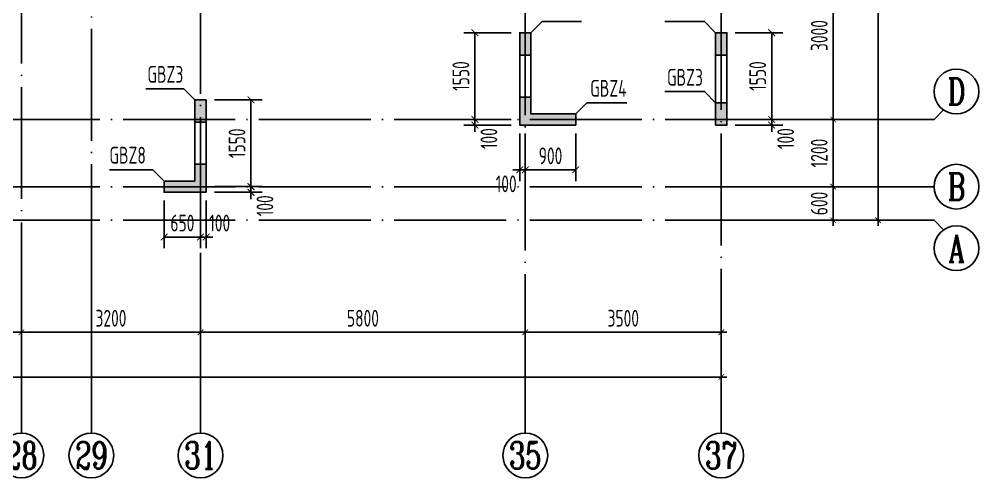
# Model space of a CAD drawing. Extents: x -812054 to 22247, y -644080 to 1003627.
# Drawn here: x -443323 to -426183, y -365126 to -356935 of the extents above; entities that cross this region are included whole.
import ezdxf
from ezdxf.enums import TextEntityAlignment as Align

# ---------------------------------------------------------------- set-up
doc = ezdxf.new("R2010")
doc.units = 0
doc.header["$LTSCALE"] = 1000
doc.linetypes.add('DOTE', pattern=[2.42, 2, -0.2, 0.02, -0.2])
doc.layers.get('0').update_dxf_attribs({"linetype": 'CONTINUOUS'})
doc.layers.get('DEFPOINTS').update_dxf_attribs({"linetype": 'CONTINUOUS'})
for name, color, linetype in [('A-AXIS', 1, 'CONTINUOUS'), ('A-DOTE', 10, 'DOTE'), ('AXIS_NUM', 7, 'CONTINUOUS'), ('S-Q墙实线', 6, 'CONTINUOUS'), ('S-Q墙标注', 3, 'CONTINUOUS'), ('S-X详图填充', 252, 'CONTINUOUS'), ('S-X详图实线', 4, 'CONTINUOUS'), ('S-Y一般标注', 3, 'CONTINUOUS'), ('S-Z柱编号', 6, 'CONTINUOUS')]:
    doc.layers.add(name, color=color, linetype=linetype)
doc.styles.add('TSSD_Axis', font='complex.shx', dxfattribs={"width": 0.7, "bigfont": 'hztxt.shx'})
doc.styles.add('TSSD_DIMENSION', font='Tssdeng.shx', dxfattribs={"width": 0.7, "bigfont": 'tssdchn.shx'})
doc.styles.add('TSSD_REIN', font='tssdeng.shx', dxfattribs={"width": 0.7, "height": 300, "bigfont": 'tssdchn.shx'})
doc.styles.add('结构文字', font='zstxt.shx', dxfattribs={"width": 0.7, "bigfont": 'zshz.shx'})
doc.dimstyles.new('STRUCK', dxfattribs={"dimtxt": 400, "dimasz": 121, "dimexe": 200, "dimexo": 150, "dimgap": 115, "dimtad": 1, "dimdec": 0, "dimdsep": 46, "dimtxsty": '结构文字', "dimblk": 'ARCHTICK', "dimcen": 400, "dimclrd": 3, "dimclre": 3, "dimclrt": 7, "dimadec": 0, "dimazin": 0, "dimtfac": 1, "dimtdec": 0, "dimtix": 1, "dimtmove": 2, "dimatfit": 3, "dimldrblk": '_DIMX', "dimfxl": 1, "dimtolj": 1, "dimtzin": 0, "dimarcsym": 0})
doc.dimstyles.new('TSSD_100_100', dxfattribs={"dimtxt": 300, "dimasz": 100, "dimexe": 100, "dimexo": 250, "dimgap": 100, "dimtad": 1, "dimdec": 0, "dimzin": 0, "dimdsep": 46, "dimtxsty": 'TSSD_DIMENSION', "dimblk": 'ARCHTICK', "dimcen": 0, "dimdle": 100, "dimclrt": 7, "dimadec": 0, "dimazin": 0, "dimtfac": 1, "dimtdec": 0, "dimtix": 1, "dimtmove": 2, "dimatfit": 3, "dimldrblk": 'ARCHTICK', "dimfxl": 1, "dimtolj": 1, "dimtzin": 0, "dimarcsym": 0})

# ---------------------------------------------------------------- blocks, each defined once
blk = doc.blocks.new('_ArchTick')
at = {"color": 0, "linetype": 'ByBlock', "const_width": 0.15}
blk.add_lwpolyline([(-0.5, -0.5), (0.5, 0.5)], dxfattribs=at)
blk = doc.blocks.new('*D179')
at = {"layer": 'DEFPOINTS', "color": 0, "transparency": 16777216}
for p in [(42100, 3600), (45300, 3600), (45300, 2600)]:
    blk.add_point(p, dxfattribs=at)
at = {"layer": 'S-Y一般标注', "color": 0, "lineweight": -2, "transparency": 16777216}
for p, q in [((42100, 3350), (42100, 2500)), ((45300, 3350), (45300, 2500)), ((42000, 2600), (45400, 2600))]:
    blk.add_line(p, q, dxfattribs=at)
at = {"layer": 'S-Y一般标注', "color": 0, "lineweight": -2, "transparency": 16777216, "xscale": 100, "yscale": 100, "zscale": 100, "rotation": 180}
blk.add_blockref('_ArchTick', (42100, 2600), dxfattribs=at)
at = {"layer": 'S-Y一般标注', "color": 0, "lineweight": -2, "transparency": 16777216, "xscale": 100, "yscale": 100, "zscale": 100}
blk.add_blockref('_ArchTick', (45300, 2600), dxfattribs=at)
at = {"layer": 'S-Y一般标注', "color": 7, "transparency": 16777216, "insert": (43700, 2850), "char_height": 300, "attachment_point": 5, "style": 'TSSD_DIMENSION'}
blk.add_mtext('\\A1;3200', dxfattribs=at)
blk = doc.blocks.new('ts_axno')
at = {"color": 0, "linetype": 'ByBlock', "lineweight": -2}
blk.add_circle((0, 0), 0.5, dxfattribs=at)
at = {"color": 0, "linetype": 'ByBlock', "lineweight": -2, "style": 'TSSD_Axis', "width": 0.7}
blk.add_attdef('A', text='', height=0.6, dxfattribs=at).set_placement((0, 0), align=Align.MIDDLE_CENTER)
blk = doc.blocks.new('*D180')
at = {"layer": 'DEFPOINTS', "color": 0, "transparency": 16777216}
for p in [(45300, 3600), (51100, 3600), (51100, 2600)]:
    blk.add_point(p, dxfattribs=at)
at = {"layer": 'S-Y一般标注', "color": 0, "lineweight": -2, "transparency": 16777216}
for p, q in [((45300, 3350), (45300, 2500)), ((51100, 3350), (51100, 2500)), ((45200, 2600), (51200, 2600))]:
    blk.add_line(p, q, dxfattribs=at)
at = {"layer": 'S-Y一般标注', "color": 0, "lineweight": -2, "transparency": 16777216, "xscale": 100, "yscale": 100, "zscale": 100, "rotation": 180}
blk.add_blockref('_ArchTick', (45300, 2600), dxfattribs=at)
at = {"layer": 'S-Y一般标注', "color": 0, "lineweight": -2, "transparency": 16777216, "xscale": 100, "yscale": 100, "zscale": 100}
blk.add_blockref('_ArchTick', (51100, 2600), dxfattribs=at)
at = {"layer": 'S-Y一般标注', "color": 7, "transparency": 16777216, "insert": (48200, 2850), "char_height": 300, "attachment_point": 5, "style": 'TSSD_DIMENSION'}
blk.add_mtext('\\A1;5800', dxfattribs=at)
blk = doc.blocks.new('*D181')
at = {"layer": 'DEFPOINTS', "color": 0, "transparency": 16777216}
for p in [(51100, 3600), (54600, 3600), (54600, 2600)]:
    blk.add_point(p, dxfattribs=at)
at = {"layer": 'S-Y一般标注', "color": 0, "lineweight": -2, "transparency": 16777216}
for p, q in [((51100, 3350), (51100, 2500)), ((54600, 3350), (54600, 2500)), ((51000, 2600), (54700, 2600))]:
    blk.add_line(p, q, dxfattribs=at)
at = {"layer": 'S-Y一般标注', "color": 0, "lineweight": -2, "transparency": 16777216, "xscale": 100, "yscale": 100, "zscale": 100, "rotation": 180}
blk.add_blockref('_ArchTick', (51100, 2600), dxfattribs=at)
at = {"layer": 'S-Y一般标注', "color": 0, "lineweight": -2, "transparency": 16777216, "xscale": 100, "yscale": 100, "zscale": 100}
blk.add_blockref('_ArchTick', (54600, 2600), dxfattribs=at)
at = {"layer": 'S-Y一般标注', "color": 7, "transparency": 16777216, "insert": (52850, 2850), "char_height": 300, "attachment_point": 5, "style": 'TSSD_DIMENSION'}
blk.add_mtext('\\A1;3500', dxfattribs=at)
blk = doc.blocks.new('*D182')
at = {"layer": 'DEFPOINTS', "color": 0, "transparency": 16777216}
for p in [(4600, 3600), (54600, 3600), (54600, 1800)]:
    blk.add_point(p, dxfattribs=at)
at = {"layer": 'S-Y一般标注', "color": 0, "lineweight": -2, "transparency": 16777216}
for p, q in [((4600, 3350), (4600, 1700)), ((54600, 3350), (54600, 1700)), ((4500, 1800), (54700, 1800))]:
    blk.add_line(p, q, dxfattribs=at)
at = {"layer": 'S-Y一般标注', "color": 0, "lineweight": -2, "transparency": 16777216, "xscale": 100, "yscale": 100, "zscale": 100, "rotation": 180}
blk.add_blockref('_ArchTick', (4600, 1800), dxfattribs=at)
at = {"layer": 'S-Y一般标注', "color": 0, "lineweight": -2, "transparency": 16777216, "xscale": 100, "yscale": 100, "zscale": 100}
blk.add_blockref('_ArchTick', (54600, 1800), dxfattribs=at)
at = {"layer": 'S-Y一般标注', "color": 7, "transparency": 16777216, "insert": (29600, 2050), "char_height": 300, "attachment_point": 5, "style": 'TSSD_DIMENSION'}
blk.add_mtext('\\A1;50000', dxfattribs=at)
blk = doc.blocks.new('*D186')
at = {"layer": 'DEFPOINTS', "color": 0, "transparency": 16777216}
for p in [(38900, 3600), (42100, 3600), (42100, 2600)]:
    blk.add_point(p, dxfattribs=at)
at = {"layer": 'S-Y一般标注', "color": 0, "lineweight": -2, "transparency": 16777216}
for p, q in [((38900, 3350), (38900, 2500)), ((42100, 3350), (42100, 2500)), ((38800, 2600), (42200, 2600))]:
    blk.add_line(p, q, dxfattribs=at)
at = {"layer": 'S-Y一般标注', "color": 0, "lineweight": -2, "transparency": 16777216, "xscale": 100, "yscale": 100, "zscale": 100, "rotation": 180}
blk.add_blockref('_ArchTick', (38900, 2600), dxfattribs=at)
at = {"layer": 'S-Y一般标注', "color": 0, "lineweight": -2, "transparency": 16777216, "xscale": 100, "yscale": 100, "zscale": 100}
blk.add_blockref('_ArchTick', (42100, 2600), dxfattribs=at)
at = {"layer": 'S-Y一般标注', "color": 7, "transparency": 16777216, "insert": (40500, 2850), "char_height": 300, "attachment_point": 5, "style": 'TSSD_DIMENSION'}
blk.add_mtext('\\A1;3200', dxfattribs=at)
blk = doc.blocks.new('*D187')
at = {"layer": 'DEFPOINTS', "color": 0, "transparency": 16777216}
for p in [(55600, 5200), (56600, 5200), (55600, 4600)]:
    blk.add_point(p, dxfattribs=at)
at = {"layer": 'S-Y一般标注', "color": 0, "lineweight": -2, "transparency": 16777216}
for p, q in [((55850, 5200), (56700, 5200)), ((56600, 5200), (56600, 5300)), ((56600, 4600), (56600, 5200)), ((55850, 4600), (56700, 4600)), ((56600, 4600), (56600, 4500))]:
    blk.add_line(p, q, dxfattribs=at)
at = {"layer": 'S-Y一般标注', "color": 0, "lineweight": -2, "transparency": 16777216, "xscale": 100, "yscale": 100, "zscale": 100}
for p, rotation in [((56600, 5200), 270), ((56600, 4600), 90)]:
    blk.add_blockref('_ArchTick', p, dxfattribs=dict(at, rotation=rotation))
at = {"layer": 'S-Y一般标注', "color": 7, "transparency": 16777216, "insert": (56350, 4900), "char_height": 300, "attachment_point": 5, "rotation": 90, "style": 'TSSD_DIMENSION'}
blk.add_mtext('\\A1;600', dxfattribs=at)
blk = doc.blocks.new('*D193')
at = {"layer": 'DEFPOINTS', "color": 0, "transparency": 16777216}
for p in [(55600, 17150), (57400, 17150), (55600, 4600)]:
    blk.add_point(p, dxfattribs=at)
at = {"layer": 'S-Y一般标注', "color": 0, "lineweight": -2, "transparency": 16777216}
for p, q in [((55850, 17150), (57500, 17150)), ((57400, 4500), (57400, 17250)), ((55850, 4600), (57500, 4600))]:
    blk.add_line(p, q, dxfattribs=at)
at = {"layer": 'S-Y一般标注', "color": 0, "lineweight": -2, "transparency": 16777216, "xscale": 100, "yscale": 100, "zscale": 100}
for p, rotation in [((57400, 17150), 90), ((57400, 4600), 270)]:
    blk.add_blockref('_ArchTick', p, dxfattribs=dict(at, rotation=rotation))
at = {"layer": 'S-Y一般标注', "color": 7, "transparency": 16777216, "insert": (57150, 10875), "char_height": 300, "attachment_point": 5, "rotation": 90, "style": 'TSSD_DIMENSION'}
blk.add_mtext('\\A1;12550', dxfattribs=at)
blk = doc.blocks.new('*D195')
at = {"layer": 'DEFPOINTS', "color": 0, "transparency": 16777216}
for p in [(55600, 6400), (56600, 6400), (55600, 5200)]:
    blk.add_point(p, dxfattribs=at)
at = {"layer": 'S-Y一般标注', "color": 0, "lineweight": -2, "transparency": 16777216}
for p, q in [((55850, 6400), (56700, 6400)), ((56600, 5100), (56600, 6500)), ((55850, 5200), (56700, 5200))]:
    blk.add_line(p, q, dxfattribs=at)
at = {"layer": 'S-Y一般标注', "color": 0, "lineweight": -2, "transparency": 16777216, "xscale": 100, "yscale": 100, "zscale": 100}
for p, rotation in [((56600, 6400), 90), ((56600, 5200), 270)]:
    blk.add_blockref('_ArchTick', p, dxfattribs=dict(at, rotation=rotation))
at = {"layer": 'S-Y一般标注', "color": 7, "transparency": 16777216, "insert": (56350, 5800), "char_height": 300, "attachment_point": 5, "rotation": 90, "style": 'TSSD_DIMENSION'}
blk.add_mtext('\\A1;1200', dxfattribs=at)
blk = doc.blocks.new('*D196')
at = {"layer": 'DEFPOINTS', "color": 0, "transparency": 16777216}
for p in [(55600, 9400), (56600, 9400), (55600, 6400)]:
    blk.add_point(p, dxfattribs=at)
at = {"layer": 'S-Y一般标注', "color": 0, "lineweight": -2, "transparency": 16777216}
for p, q in [((56600, 6300), (56600, 9500)), ((55850, 9400), (56700, 9400)), ((55850, 6400), (56700, 6400))]:
    blk.add_line(p, q, dxfattribs=at)
at = {"layer": 'S-Y一般标注', "color": 0, "lineweight": -2, "transparency": 16777216, "xscale": 100, "yscale": 100, "zscale": 100}
for p, rotation in [((56600, 9400), 90), ((56600, 6400), 270)]:
    blk.add_blockref('_ArchTick', p, dxfattribs=dict(at, rotation=rotation))
at = {"layer": 'S-Y一般标注', "color": 7, "transparency": 16777216, "insert": (56350, 7900), "char_height": 300, "attachment_point": 5, "rotation": 90, "style": 'TSSD_DIMENSION'}
blk.add_mtext('\\A1;3000', dxfattribs=at)
blk = doc.blocks.new('*D2086')
at = {"layer": 'DEFPOINTS', "color": 0, "transparency": 16777216}
for p in [(-430683, -358726), (-430683, -358826), (-429883, -358726)]:
    blk.add_point(p, dxfattribs=at)
at = {"layer": 'S-Q墙标注', "color": 3, "lineweight": -2, "transparency": 16777216}
for p, q in [((-429883, -358726), (-429883, -358605)), ((-430533, -358726), (-429683, -358726)), ((-430533, -358826), (-429683, -358826)), ((-429883, -358826), (-429883, -358726)), ((-429883, -358826), (-429883, -358947))]:
    blk.add_line(p, q, dxfattribs=at)
at = {"layer": 'S-Q墙标注', "color": 3, "lineweight": -2, "transparency": 16777216, "xscale": 121, "yscale": 121, "zscale": 121}
for p, rotation in [((-429883, -358726), 270), ((-429883, -358826), 90)]:
    blk.add_blockref('_ArchTick', p, dxfattribs=dict(at, rotation=rotation))
at = {"layer": 'S-Q墙标注', "color": 7, "transparency": 16777216, "insert": (-429633, -359068), "char_height": 300, "attachment_point": 5, "rotation": 90, "style": 'TSSD_REIN'}
blk.add_mtext('\\A1;100', dxfattribs=at)
blk = doc.blocks.new('_DIMX')
blk.add_line((-150, 0), (150, 0))
at = {"const_width": 50}
blk.add_lwpolyline([(-70, -70), (70, 70)], dxfattribs=at)
blk = doc.blocks.new('*D2087')
at = {"layer": 'DEFPOINTS', "color": 0, "transparency": 16777216}
for p in [(-430683, -357176), (-429883, -357176), (-430683, -358726)]:
    blk.add_point(p, dxfattribs=at)
at = {"layer": 'S-Q墙标注', "color": 3, "lineweight": -2, "transparency": 16777216}
for p, q in [((-430533, -357176), (-429683, -357176)), ((-429883, -358726), (-429883, -357176)), ((-430533, -358726), (-429683, -358726))]:
    blk.add_line(p, q, dxfattribs=at)
at = {"layer": 'S-Q墙标注', "color": 3, "lineweight": -2, "transparency": 16777216, "xscale": 121, "yscale": 121, "zscale": 121}
for p, rotation in [((-429883, -357176), 90), ((-429883, -358726), 270)]:
    blk.add_blockref('_ArchTick', p, dxfattribs=dict(at, rotation=rotation))
at = {"layer": 'S-Q墙标注', "color": 7, "transparency": 16777216, "insert": (-430133, -357951), "char_height": 300, "attachment_point": 5, "rotation": 90, "style": 'TSSD_REIN'}
blk.add_mtext('\\A1;1550', dxfattribs=at)
blk = doc.blocks.new('*D2090')
at = {"layer": 'DEFPOINTS', "color": 0, "transparency": 16777216}
for p in [(-435183, -358726), (-434383, -358726), (-434383, -358826)]:
    blk.add_point(p, dxfattribs=at)
at = {"layer": 'S-Q墙标注', "color": 3, "lineweight": -2, "transparency": 16777216}
for p, q in [((-435183, -358726), (-435183, -358605)), ((-434533, -358726), (-435383, -358726)), ((-434533, -358826), (-435383, -358826)), ((-435183, -358826), (-435183, -358726)), ((-435183, -358826), (-435183, -358947))]:
    blk.add_line(p, q, dxfattribs=at)
at = {"layer": 'S-Q墙标注', "color": 3, "lineweight": -2, "transparency": 16777216, "xscale": 121, "yscale": 121, "zscale": 121}
for p, rotation in [((-435183, -358726), 270), ((-435183, -358826), 90)]:
    blk.add_blockref('_ArchTick', p, dxfattribs=dict(at, rotation=rotation))
at = {"layer": 'S-Q墙标注', "color": 7, "transparency": 16777216, "insert": (-434933, -359068), "char_height": 300, "attachment_point": 5, "rotation": 90, "style": 'TSSD_REIN'}
blk.add_mtext('\\A1;100', dxfattribs=at)
blk = doc.blocks.new('*D2091')
at = {"layer": 'DEFPOINTS', "color": 0, "transparency": 16777216}
for p in [(-435183, -357176), (-434383, -357176), (-434383, -358726)]:
    blk.add_point(p, dxfattribs=at)
at = {"layer": 'S-Q墙标注', "color": 3, "lineweight": -2, "transparency": 16777216}
for p, q in [((-434533, -357176), (-435383, -357176)), ((-435183, -358726), (-435183, -357176)), ((-434533, -358726), (-435383, -358726))]:
    blk.add_line(p, q, dxfattribs=at)
at = {"layer": 'S-Q墙标注', "color": 3, "lineweight": -2, "transparency": 16777216, "xscale": 121, "yscale": 121, "zscale": 121}
for p, rotation in [((-435183, -357176), 90), ((-435183, -358726), 270)]:
    blk.add_blockref('_ArchTick', p, dxfattribs=dict(at, rotation=rotation))
at = {"layer": 'S-Q墙标注', "color": 7, "transparency": 16777216, "insert": (-435433, -357951), "char_height": 300, "attachment_point": 5, "rotation": 90, "style": 'TSSD_REIN'}
blk.add_mtext('\\A1;1550', dxfattribs=at)
blk = doc.blocks.new('*D2092')
at = {"layer": 'DEFPOINTS', "color": 0, "transparency": 16777216}
for p in [(-434283, -358826), (-433383, -358826), (-434283, -359626)]:
    blk.add_point(p, dxfattribs=at)
at = {"layer": 'S-Q墙标注', "color": 3, "lineweight": -2, "transparency": 16777216}
for p, q in [((-434283, -358976), (-434283, -359826)), ((-433383, -358976), (-433383, -359826)), ((-433383, -359626), (-434283, -359626))]:
    blk.add_line(p, q, dxfattribs=at)
at = {"layer": 'S-Q墙标注', "color": 3, "lineweight": -2, "transparency": 16777216, "xscale": 121, "yscale": 121, "zscale": 121, "rotation": 180}
blk.add_blockref('_ArchTick', (-434283, -359626), dxfattribs=at)
at = {"layer": 'S-Q墙标注', "color": 3, "lineweight": -2, "transparency": 16777216, "xscale": 121, "yscale": 121, "zscale": 121}
blk.add_blockref('_ArchTick', (-433383, -359626), dxfattribs=at)
at = {"layer": 'S-Q墙标注', "color": 7, "transparency": 16777216, "insert": (-433833, -359376), "char_height": 300, "attachment_point": 5, "style": 'TSSD_REIN'}
blk.add_mtext('\\A1;900', dxfattribs=at)
blk = doc.blocks.new('*D2093')
at = {"layer": 'DEFPOINTS', "color": 0, "transparency": 16777216}
for p in [(-434383, -358826), (-434283, -358826), (-434383, -359626)]:
    blk.add_point(p, dxfattribs=at)
at = {"layer": 'S-Q墙标注', "color": 3, "lineweight": -2, "transparency": 16777216}
for p, q in [((-434383, -358976), (-434383, -359826)), ((-434283, -358976), (-434283, -359826)), ((-434383, -359626), (-434504, -359626)), ((-434283, -359626), (-434383, -359626)), ((-434283, -359626), (-434162, -359626))]:
    blk.add_line(p, q, dxfattribs=at)
at = {"layer": 'S-Q墙标注', "color": 3, "lineweight": -2, "transparency": 16777216, "xscale": 121, "yscale": 121, "zscale": 121}
blk.add_blockref('_ArchTick', (-434383, -359626), dxfattribs=at)
at = {"layer": 'S-Q墙标注', "color": 3, "lineweight": -2, "transparency": 16777216, "xscale": 121, "yscale": 121, "zscale": 121, "rotation": 180}
blk.add_blockref('_ArchTick', (-434283, -359626), dxfattribs=at)
at = {"layer": 'S-Q墙标注', "color": 7, "transparency": 16777216, "insert": (-434625, -359876), "char_height": 300, "attachment_point": 5, "style": 'TSSD_REIN'}
blk.add_mtext('\\A1;100', dxfattribs=at)
blk = doc.blocks.new('*D2094')
at = {"layer": 'DEFPOINTS', "color": 0, "transparency": 16777216}
for p in [(-439983, -359926), (-439983, -360026), (-439183, -359926)]:
    blk.add_point(p, dxfattribs=at)
at = {"layer": 'S-Q墙标注', "color": 3, "lineweight": -2, "transparency": 16777216}
for p, q in [((-439183, -359926), (-439183, -359805)), ((-439833, -359926), (-438983, -359926)), ((-439833, -360026), (-438983, -360026)), ((-439183, -360026), (-439183, -359926)), ((-439183, -360026), (-439183, -360147))]:
    blk.add_line(p, q, dxfattribs=at)
at = {"layer": 'S-Q墙标注', "color": 3, "lineweight": -2, "transparency": 16777216, "xscale": 121, "yscale": 121, "zscale": 121}
for p, rotation in [((-439183, -359926), 270), ((-439183, -360026), 90)]:
    blk.add_blockref('_ArchTick', p, dxfattribs=dict(at, rotation=rotation))
at = {"layer": 'S-Q墙标注', "color": 7, "transparency": 16777216, "insert": (-438933, -360268), "char_height": 300, "attachment_point": 5, "rotation": 90, "style": 'TSSD_REIN'}
blk.add_mtext('\\A1;100', dxfattribs=at)
blk = doc.blocks.new('*D2095')
at = {"layer": 'DEFPOINTS', "color": 0, "transparency": 16777216}
for p in [(-439983, -358376), (-439183, -358376), (-439983, -359926)]:
    blk.add_point(p, dxfattribs=at)
at = {"layer": 'S-Q墙标注', "color": 3, "lineweight": -2, "transparency": 16777216}
for p, q in [((-439833, -358376), (-438983, -358376)), ((-439183, -359926), (-439183, -358376)), ((-439833, -359926), (-438983, -359926))]:
    blk.add_line(p, q, dxfattribs=at)
at = {"layer": 'S-Q墙标注', "color": 3, "lineweight": -2, "transparency": 16777216, "xscale": 121, "yscale": 121, "zscale": 121}
for p, rotation in [((-439183, -358376), 90), ((-439183, -359926), 270)]:
    blk.add_blockref('_ArchTick', p, dxfattribs=dict(at, rotation=rotation))
at = {"layer": 'S-Q墙标注', "color": 7, "transparency": 16777216, "insert": (-439433, -359151), "char_height": 300, "attachment_point": 5, "rotation": 90, "style": 'TSSD_REIN'}
blk.add_mtext('\\A1;1550', dxfattribs=at)
blk = doc.blocks.new('*D2096')
at = {"layer": 'DEFPOINTS', "color": 0, "transparency": 16777216}
for p in [(-440084, -360026), (-439983, -360026), (-440084, -360826)]:
    blk.add_point(p, dxfattribs=at)
at = {"layer": 'S-Q墙标注', "color": 3, "lineweight": -2, "transparency": 16777216}
for p, q in [((-440084, -360176), (-440084, -361026)), ((-439983, -360176), (-439983, -361026)), ((-440084, -360826), (-440205, -360826)), ((-439983, -360826), (-440084, -360826)), ((-439983, -360826), (-439862, -360826))]:
    blk.add_line(p, q, dxfattribs=at)
at = {"layer": 'S-Q墙标注', "color": 3, "lineweight": -2, "transparency": 16777216, "xscale": 121, "yscale": 121, "zscale": 121}
blk.add_blockref('_ArchTick', (-440084, -360826), dxfattribs=at)
at = {"layer": 'S-Q墙标注', "color": 3, "lineweight": -2, "transparency": 16777216, "xscale": 121, "yscale": 121, "zscale": 121, "rotation": 180}
blk.add_blockref('_ArchTick', (-439983, -360826), dxfattribs=at)
at = {"layer": 'S-Q墙标注', "color": 7, "transparency": 16777216, "insert": (-439742, -360576), "char_height": 300, "attachment_point": 5, "style": 'TSSD_REIN'}
blk.add_mtext('\\A1;100', dxfattribs=at)
blk = doc.blocks.new('*D2097')
at = {"layer": 'DEFPOINTS', "color": 0, "transparency": 16777216}
for p in [(-440733, -360026), (-440084, -360026), (-440733, -360826)]:
    blk.add_point(p, dxfattribs=at)
at = {"layer": 'S-Q墙标注', "color": 3, "lineweight": -2, "transparency": 16777216}
for p, q in [((-440733, -360176), (-440733, -361026)), ((-440084, -360176), (-440084, -361026)), ((-440084, -360826), (-440733, -360826))]:
    blk.add_line(p, q, dxfattribs=at)
at = {"layer": 'S-Q墙标注', "color": 3, "lineweight": -2, "transparency": 16777216, "xscale": 121, "yscale": 121, "zscale": 121, "rotation": 180}
blk.add_blockref('_ArchTick', (-440733, -360826), dxfattribs=at)
at = {"layer": 'S-Q墙标注', "color": 3, "lineweight": -2, "transparency": 16777216, "xscale": 121, "yscale": 121, "zscale": 121}
blk.add_blockref('_ArchTick', (-440084, -360826), dxfattribs=at)
at = {"layer": 'S-Q墙标注', "color": 7, "transparency": 16777216, "insert": (-440408, -360576), "char_height": 300, "attachment_point": 5, "style": 'TSSD_REIN'}
blk.add_mtext('\\A1;650', dxfattribs=at)
blk = doc.blocks.new('20210726.16395156')
at = {"layer": 'A-AXIS'}
for p, q in [((58400, 6400), (58571.6, 6571.7)), ((55600, 6400), (58400, 6400)), ((55600, 5200), (58400, 5200)), ((55600, 4600), (58400, 4600)), ((58400, 4600), (58571.6, 4428.4)), ((42100, 3600), (42100, 800)), ((43350, 3600.3), (43350, 800.3)), ((45300, 3600), (45300, 800)), ((51100, 3600), (51100, 800)), ((54600, 3600), (54600, 800))]:
    blk.add_line(p, q, dxfattribs=at)
at = {"layer": 'A-DOTE'}
for p, q in [((54600, 18249.9), (54600, 3600)), ((45299.8, 13700), (45300, 3600)), ((43350, 3600.2), (43350, 11500)), ((51100, 10900), (51100, 3600)), ((42100, 9400), (42100, 3600)), ((55600, 6400), (3600, 6400)), ((55600, 5200), (3600, 5200)), ((55600, 4600), (3600, 4600))]:
    blk.add_line(p, q, dxfattribs=at)
at = {"layer": 'A-AXIS'}
ref = blk.add_blockref('ts_axno', (58800, 6900), dxfattribs=dict(at, xscale=-800, yscale=800, zscale=800, rotation=180))
ref.add_attrib('C', 'D', dxfattribs={"layer": 'AXIS_NUM', "height": 480, "style": 'TSSD_Axis', "width": 0.7}).set_placement((58800, 6900), align=Align.MIDDLE_CENTER)
ref = blk.add_blockref('ts_axno', (58800, 5200), dxfattribs=dict(at, xscale=-800, yscale=800, zscale=800))
ref.add_attrib('A', 'B', dxfattribs={"layer": 'AXIS_NUM', "height": 480, "style": 'TSSD_Axis', "width": 0.7}).set_placement((58800, 5200), align=Align.MIDDLE_CENTER)
ref = blk.add_blockref('ts_axno', (58800, 4100), dxfattribs=dict(at, xscale=-800, yscale=800, zscale=800))
ref.add_attrib('F', 'A', dxfattribs={"layer": 'AXIS_NUM', "height": 480, "style": 'TSSD_Axis', "width": 0.7}).set_placement((58800, 4100), align=Align.MIDDLE_CENTER)
ref = blk.add_blockref('ts_axno', (42100, 400), dxfattribs=dict(at, xscale=-800, yscale=800, zscale=800, rotation=180))
ref.add_attrib('19', '28', dxfattribs={"layer": 'AXIS_NUM', "height": 480, "style": 'TSSD_Axis', "width": 0.7}).set_placement((42100, 400), align=Align.MIDDLE_CENTER)
ref = blk.add_blockref('ts_axno', (43350, 400.3), dxfattribs=dict(at, xscale=-800, yscale=800, zscale=800, rotation=180))
ref.add_attrib('5', '29', dxfattribs={"layer": 'AXIS_NUM', "height": 480, "style": 'TSSD_Axis', "width": 0.7}).set_placement((43350, 400.3), align=Align.MIDDLE_CENTER)
ref = blk.add_blockref('ts_axno', (45300, 400), dxfattribs=dict(at, xscale=-800, yscale=800, zscale=800, rotation=180))
ref.add_attrib('19', '31', dxfattribs={"layer": 'AXIS_NUM', "height": 480, "style": 'TSSD_Axis', "width": 0.7}).set_placement((45300, 400), align=Align.MIDDLE_CENTER)
ref = blk.add_blockref('ts_axno', (51100, 400), dxfattribs=dict(at, xscale=-800, yscale=800, zscale=800, rotation=180))
ref.add_attrib('22', '35', dxfattribs={"layer": 'AXIS_NUM', "height": 480, "style": 'TSSD_Axis', "width": 0.7}).set_placement((51100, 400), align=Align.MIDDLE_CENTER)
ref = blk.add_blockref('ts_axno', (54600, 400), dxfattribs=dict(at, xscale=-800, yscale=800, zscale=800, rotation=180))
ref.add_attrib('23', '37', dxfattribs={"layer": 'AXIS_NUM', "height": 480, "style": 'TSSD_Axis', "width": 0.7}).set_placement((54600, 400), align=Align.MIDDLE_CENTER)
at = {"layer": 'S-Y一般标注'}
for base, p1, p2, picture, middle in [((57400, 17150), (55600, 4600), (55600, 17150), '*D193', (57150, 10875)), ((56600, 9400), (55600, 6400), (55600, 9400), '*D196', (56350, 7900)), ((56600, 6400), (55600, 5200), (55600, 6400), '*D195', (56350, 5800)), ((56600, 5200), (55600, 4600), (55600, 5200), '*D187', (56350, 4900))]:
    dim = blk.add_linear_dim(base=base, p1=p1, p2=p2, angle=90, dimstyle='TSSD_100_100', dxfattribs=at)
    dim.commit()
    dim.dimension.update_dxf_attribs({"geometry": picture, "text_midpoint": middle})
for base, p1, p2, picture, middle in [((54600, 1800), (4600, 3600), (54600, 3600), '*D182', (29600, 2050)), ((42100, 2600.1), (38900, 3600.1), (42100, 3600.1), '*D186', (40500, 2850.1)), ((45300, 2600.1), (42100, 3600.1), (45300, 3600.1), '*D179', (43700, 2850.1)), ((51100, 2600), (45300, 3600), (51100, 3600), '*D180', (48200, 2850)), ((54600, 2600), (51100, 3600), (54600, 3600), '*D181', (52850, 2850))]:
    dim = blk.add_linear_dim(base=base, p1=p1, p2=p2, dimstyle='TSSD_100_100', dxfattribs=at)
    dim.commit()
    dim.dimension.update_dxf_attribs({"geometry": picture, "text_midpoint": middle})

msp = doc.modelspace()

# ---------------------------------------------------------------- hatches: boundary and pattern name
at = {"layer": 'S-X详图填充'}
h = msp.add_hatch(color=256, dxfattribs=at)
h.dxf.hatch_style = 1
h.paths.add_polyline_path([(-434383.5, -357576.27), (-434183.5, -357576.27), (-434183.5, -357176.27), (-434383.5, -357176.27)])
h = msp.add_hatch(color=256, dxfattribs=at)
h.dxf.hatch_style = 1
h.paths.add_polyline_path([(-430883.48, -357576.27), (-430683.48, -357576.27), (-430683.48, -357176.27), (-430883.48, -357176.27)])
h = msp.add_hatch(color=256, dxfattribs=at)
h.dxf.hatch_style = 1
h.paths.add_polyline_path([(-440185.99, -358776.28), (-439985.99, -358776.28), (-439985.99, -358376.28), (-440185.99, -358376.28)])
h = msp.add_hatch(color=256, dxfattribs=at)
h.dxf.hatch_style = 1
h.paths.add_polyline_path([(-434183.5, -358326.27), (-434383.5, -358326.27), (-434383.5, -358826.27), (-433383.5, -358826.27), (-433383.5, -358626.27), (-434183.5, -358626.27)])
h = msp.add_hatch(color=256, dxfattribs=at)
h.dxf.hatch_style = 1
h.paths.add_polyline_path([(-430683.48, -358426.27), (-430883.48, -358426.27), (-430883.48, -358826.27), (-430683.48, -358826.27)])
h = msp.add_hatch(color=256, dxfattribs=at)
h.dxf.hatch_style = 1
h.paths.add_polyline_path([(-439985.99, -359526.28), (-440185.99, -359526.28), (-440185.99, -359826.28), (-440735.98, -359826.28), (-440735.98, -360026.28), (-439985.99, -360026.28)])

# ---------------------------------------------------------------- linework, layer by layer
at = {"layer": 'S-Q墙实线'}
msp.add_lwpolyline([(-433483.49, -358626.27), (-433383.5, -358626.27), (-433383.5, -358826.27), (-433483.49, -358826.27), (-434383.5, -358826.27), (-434383.5, -357176.27), (-434183.5, -357176.27), (-434183.5, -358626.27), (-433483.49, -358626.27)], dxfattribs=at)
for points in [[(-430683.48, -358826.27), (-430683.48, -357176.27), (-430883.48, -357176.27), (-430883.48, -358826.27)], [(-439985.99, -360026.28), (-440735.98, -360026.28), (-440735.98, -359826.28), (-440185.99, -359826.28), (-440185.99, -358726.27), (-440185.99, -358376.28), (-439985.99, -358376.28), (-439985.99, -358726.27)]]:
    msp.add_lwpolyline(points, close=True, dxfattribs=at)
at = {"layer": 'S-X详图实线'}
for points in [[(-434383.5, -357576.27), (-434183.5, -357576.27), (-434183.5, -357176.27), (-434383.5, -357176.27), (-434383.5, -357576.27)], [(-430883.48, -357576.27), (-430683.48, -357576.27), (-430683.48, -357176.27), (-430883.48, -357176.27), (-430883.48, -357576.27)], [(-440185.99, -358776.28), (-439985.99, -358776.28), (-439985.99, -358376.28), (-440185.99, -358376.28), (-440185.99, -358776.28)], [(-434183.5, -358326.27), (-434383.5, -358326.27), (-434383.5, -358826.27), (-433383.5, -358826.27), (-433383.5, -358626.27), (-434183.5, -358626.27), (-434183.5, -358326.27)], [(-430683.48, -358426.27), (-430883.48, -358426.27), (-430883.48, -358826.27), (-430683.48, -358826.27), (-430683.48, -358426.27)], [(-439985.99, -359526.28), (-440185.99, -359526.28), (-440185.99, -359826.28), (-440735.98, -359826.28), (-440735.98, -360026.28), (-439985.99, -360026.28), (-439985.99, -359526.28)]]:
    msp.add_lwpolyline(points, close=True, dxfattribs=at)
at = {"layer": 'S-Z柱编号', "color": 7}
for points in [[(-434183.48, -357176.27), (-433983.48, -356976.27), (-433279.61, -356976.27)], [(-430883.48, -357176.31), (-431083.48, -356976.31), (-431790.86, -356976.31)], [(-440183.48, -358376.28), (-440383.48, -358176.28), (-441062.08, -358176.28)], [(-430883.48, -358426.27), (-431083.48, -358226.27), (-431790.86, -358226.27)], [(-433383.48, -358626.27), (-433183.48, -358426.27), (-432468.26, -358426.27)], [(-440733.47, -359826.28), (-440933.47, -359626.28), (-441707.73, -359626.28)]]:
    msp.add_lwpolyline(points, dxfattribs=at)

# ---------------------------------------------------------------- block references
at = {"layer": 'A-DOTE'}
msp.add_blockref('20210726.16395156', (-485383.47, -365126.32), dxfattribs=at)

# ---------------------------------------------------------------- texts
at = {"layer": 'S-Z柱编号', "color": 7, "style": 'TSSD_REIN', "width": 0.7}
for s, p in [('GBZ3', (-441032, -358159.53)), ('GBZ3', (-431750.69, -358212.53)), ('GBZ4', (-433123.27, -358409.43)), ('GBZ8', (-441710.29, -359603.88))]:
    msp.add_text(s, height=300, dxfattribs=at).set_placement(p, align=Align.BOTTOM_LEFT)

# ---------------------------------------------------------------- dimensions: what is measured, and where the dimension line sits
at = {"layer": 'S-Q墙标注'}
for base, p1, p2, angle, picture, middle in [((-435183.48, -357176.27), (-434383.48, -358726.27), (-434383.48, -357176.27), 90, '*D2091', (-435433.48, -357951.27)), ((-429883.48, -357176.31), (-430683.48, -358726.27), (-430683.48, -357176.31), 90, '*D2087', (-430133.48, -357951.29)), ((-439183.48, -358376.28), (-439983.48, -359926.27), (-439983.48, -358376.28), 90, '*D2095', (-439433.48, -359151.28)), ((-434283.47, -359626.27), (-433383.48, -358826.27), (-434283.47, -358826.27), 180, '*D2092', (-433833.47, -359376.27)), ((-440733.47, -360826.28), (-440083.5, -360026.28), (-440733.47, -360026.28), 180, '*D2097', (-440408.48, -360576.28))]:
    dim = msp.add_linear_dim(base=base, p1=p1, p2=p2, angle=angle, dimstyle='STRUCK', override={"dimtxt": 300, "dimgap": 100, "dimtxsty": 'TSSD_REIN'}, dxfattribs=at)
    dim.commit()
    dim.dimension.update_dxf_attribs({"geometry": picture, "text_midpoint": middle})
for base, p1, p2, angle, picture, middle in [((-435183.48, -358726.27), (-434383.48, -358826.27), (-434383.48, -358726.27), 90, '*D2090', (-434933.48, -359068.2)), ((-429883.48, -358726.27), (-430683.48, -358826.27), (-430683.48, -358726.27), 90, '*D2086', (-429633.48, -359068.2)), ((-434383.48, -359626.27), (-434283.47, -358826.27), (-434383.48, -358826.27), 180, '*D2093', (-434625.4, -359876.27)), ((-439183.48, -359926.27), (-439983.48, -360026.28), (-439983.48, -359926.27), 90, '*D2094', (-438933.48, -360268.21)), ((-440083.5, -360826.28), (-439983.48, -360026.28), (-440083.5, -360026.28), 180, '*D2096', (-439741.55, -360576.28))]:
    dim = msp.add_linear_dim(base=base, p1=p1, p2=p2, angle=angle, dimstyle='STRUCK', override={"dimtxt": 300, "dimgap": 100, "dimtxsty": 'TSSD_REIN'}, dxfattribs=at)
    dim.commit()
    dim.dimension.update_dxf_attribs({"geometry": picture, "text_midpoint": middle, "dimtype": 160})

doc.saveas('drawing.dxf')
